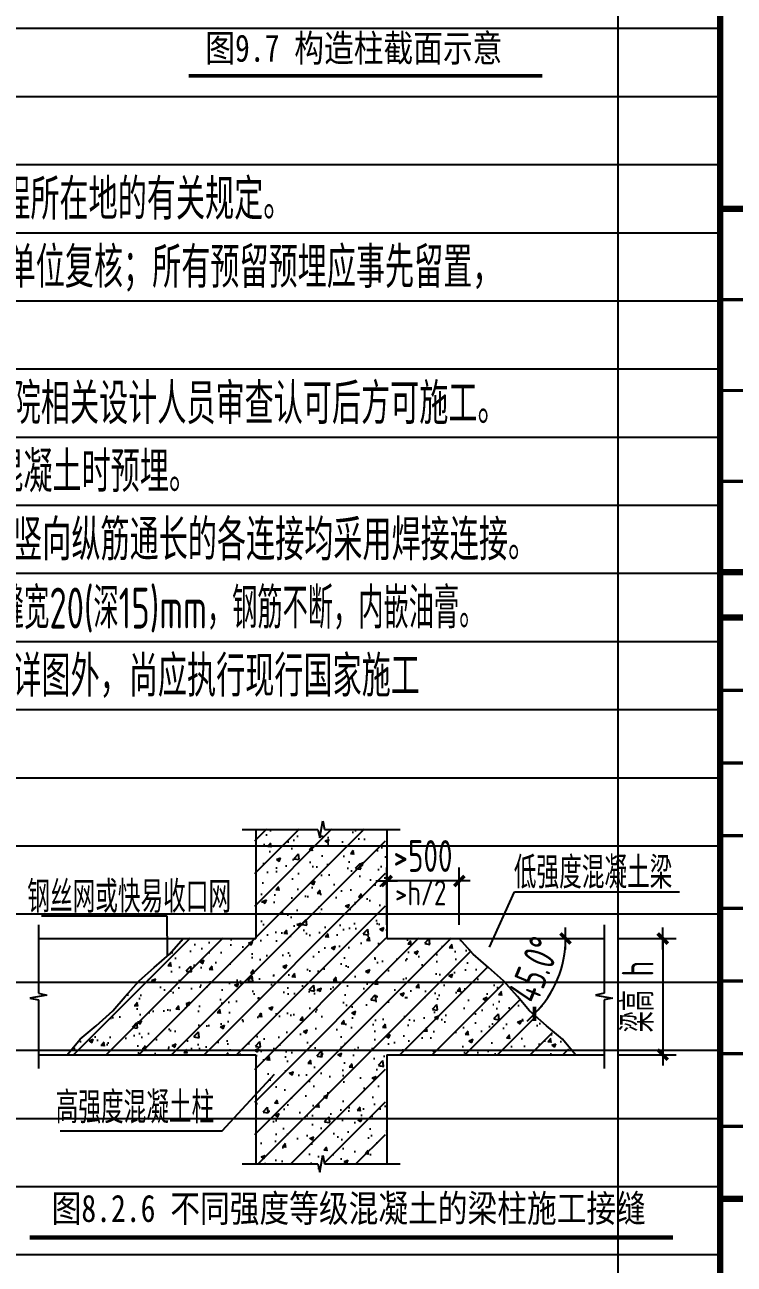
# Model space of a CAD drawing. Extents: x 169490 to 7584583, y -2399407 to 1374371.
# Drawn here: x 2497529 to 2505343, y 820273 to 833917 of the extents above; entities that cross this region are included whole.
import ezdxf
from ezdxf.enums import TextEntityAlignment as Align

# ---------------------------------------------------------------- set-up
doc = ezdxf.new("R2010")
doc.units = 0
doc.header["$LTSCALE"] = 100
doc.layers.get('0').update_dxf_attribs({"linetype": 'CONTINUOUS'})
doc.layers.get('DEFPOINTS').update_dxf_attribs({"linetype": 'CONTINUOUS'})
doc.layers.add('S-1-TEXT', color=7, linetype='CONTINUOUS', lineweight=18)
for name, color, linetype in [('S-DETL-DIM', 151, 'CONTINUOUS'), ('S-DETL-HATCH', 251, 'CONTINUOUS'), ('S-DETL-LINE1', 2, 'CONTINUOUS'), ('S-DETL-TEXT', 7, 'CONTINUOUS'), ('TEXT', 7, 'CONTINUOUS'), ('图框', 140, 'CONTINUOUS'), ('折板线', 127, 'CONTINUOUS')]:
    doc.layers.add(name, color=color, linetype=linetype)
doc.styles.add('TS', font='tssdeng.shx', dxfattribs={"width": 0.7, "height": 350, "bigfont": 'tssdchn.shx'})
doc.styles.add('黑体', font='simhei.ttf', dxfattribs={"width": 0.7})
doc.dimstyles.new('DIM25', dxfattribs={"dimtxt": 300, "dimasz": 0.8, "dimexe": 150, "dimexo": 150, "dimgap": 100, "dimtad": 1, "dimdec": 0, "dimlfac": 0.25, "dimrnd": 1, "dimzin": 0, "dimdsep": 46, "dimtxsty": 'TS', "dimblk": '_DIMX', "dimcen": 0, "dimclrd": 256, "dimclre": 256, "dimclrt": 43, "dimadec": 1, "dimazin": 0, "dimtfac": 1, "dimtdec": 0, "dimtix": 1, "dimtmove": 2, "dimatfit": 3, "dimldrblk": 'ARCHTICK', "dimfxl": 1, "dimtolj": 1, "dimtzin": 1, "dimarcsym": 0})

# ---------------------------------------------------------------- blocks, each defined once
blk = doc.blocks.new('_DIMX')
blk.add_line((-150, 0), (150, 0))
at = {"const_width": 50}
blk.add_lwpolyline([(-70, -70), (70, 70)], dxfattribs=at)
blk = doc.blocks.new('*D1178')
at = {"layer": 'DEFPOINTS', "color": 0, "transparency": 16777216}
for p in [(2501515, 824492), (2501515, 823859), (2502315, 823859)]:
    blk.add_point(p, dxfattribs=at)
at = {"layer": 'S-DETL-DIM', "lineweight": -2, "transparency": 16777216}
for p, q in [((2501515, 824009), (2501515, 824642)), ((2502315, 824009), (2502315, 824642)), ((2501514, 824492), (2501513, 824492)), ((2502315, 824492), (2501515, 824492)), ((2502315, 824492), (2502316, 824492))]:
    blk.add_line(p, q, dxfattribs=at)
at = {"layer": 'S-DETL-DIM', "lineweight": -2, "transparency": 16777216, "xscale": 0.8, "yscale": 0.8, "zscale": 0.8}
blk.add_blockref('_DIMX', (2501515, 824492), dxfattribs=at)
at = {"layer": 'S-DETL-DIM', "lineweight": -2, "transparency": 16777216, "xscale": 0.8, "yscale": 0.8, "zscale": 0.8, "rotation": 180}
blk.add_blockref('_DIMX', (2502315, 824492), dxfattribs=at)
at = {"layer": 'S-DETL-DIM', "color": 43, "transparency": 16777216, "insert": (2501915, 824767), "char_height": 350, "attachment_point": 5, "style": 'TS'}
blk.add_mtext('\\A1;>500', dxfattribs=at)
blk = doc.blocks.new('_ARCHTICK')
at = {"const_width": 0.15}
blk.add_lwpolyline([(-0.5, -0.5), (0.5, 0.5)], dxfattribs=at)
blk = doc.blocks.new('*D1179')
at = {"layer": 'DEFPOINTS', "color": 0, "transparency": 16777216}
for p in [(2503910, 823859), (2503910, 822579), (2504555, 822579)]:
    blk.add_point(p, dxfattribs=at)
at = {"layer": 'S-DETL-DIM', "lineweight": -2, "transparency": 16777216}
for p, q in [((2504060, 823859), (2504705, 823859)), ((2504555, 823858), (2504555, 822580)), ((2504060, 822579), (2504705, 822579))]:
    blk.add_line(p, q, dxfattribs=at)
at = {"layer": 'S-DETL-DIM', "lineweight": -2, "transparency": 16777216, "xscale": 0.8, "yscale": 0.8, "zscale": 0.8}
for p, rotation in [((2504555, 823859), 90), ((2504555, 822579), 270)]:
    blk.add_blockref('_DIMX', p, dxfattribs=dict(at, rotation=rotation))
at = {"layer": 'S-DETL-DIM', "color": 43, "transparency": 16777216, "insert": (2504280, 823219), "char_height": 350, "attachment_point": 5, "rotation": 90, "style": 'TS'}
blk.add_mtext('\\A1;梁高 h', dxfattribs=at)
blk = doc.blocks.new('*D1180')
at = {"layer": 'DEFPOINTS', "color": 0, "transparency": 16777216}
for p in [(2501515, 823859), (2502315, 823859), (2503910, 823859), (2503328, 823274), (2503595, 822579)]:
    blk.add_point(p, dxfattribs=at)
at = {"layer": 'S-DETL-DIM', "lineweight": -2, "transparency": 16777216}
blk.add_arc((2502315, 823859), 1171, 315.0392, 359.9608, dxfattribs=at)
at = {"layer": 'S-DETL-DIM', "lineweight": -2, "transparency": 16777216, "xscale": 0.8, "yscale": 0.8, "zscale": 0.8}
for p, rotation in [((2503485, 823859), 89.9804224383496), ((2503142, 823031), 225.0195775616468)]:
    blk.add_blockref('_DIMX', p, dxfattribs=dict(at, rotation=rotation))
at = {"layer": 'S-DETL-DIM', "color": 43, "transparency": 16777216, "insert": (2503142, 823516), "char_height": 350, "attachment_point": 5, "rotation": 67.5, "style": 'TS'}
blk.add_mtext('\\A1;45.0°', dxfattribs=at)
blk = doc.blocks.new('2q3q2342q35q2343r5q23rwetr')
at = {"layer": '图框'}
for points, const_width in [([(3527618, 3121310), (3527618, 3161310)], 70), ([(3527618, 3139010), (3534618, 3139010)], 70), ([(3527618, 3139010), (3534618, 3139010)], 70), ([(3527618, 3138010), (3534618, 3138010)], 35), ([(3527618, 3137010), (3534618, 3137010)], 35), ([(3527618, 3136010), (3534618, 3136010)], 35), ([(3534618, 3135010), (3527618, 3135010)], 70), ([(3534618, 3134510), (3527618, 3134510)], 70), ([(3527618, 3134510), (3534618, 3134510)], 70), ([(3527618, 3133710), (3534618, 3133710)], 35), ([(3527618, 3132910), (3534618, 3132910)], 35), ([(3527618, 3132110), (3534618, 3132110)], 35), ([(3527618, 3131310), (3534618, 3131310)], 35), ([(3527618, 3130510), (3534618, 3130510)], 35), ([(3527618, 3129710), (3534618, 3129710)], 35), ([(3527618, 3128910), (3534618, 3128910)], 35), ([(3527618, 3128110), (3534618, 3128110)], 70)]:
    blk.add_lwpolyline(points, dxfattribs=dict(at, const_width=const_width))

msp = doc.modelspace()

# ---------------------------------------------------------------- hatches: boundary and pattern name
at = {"layer": 'S-DETL-HATCH'}
h = msp.add_hatch(dxfattribs=at)
h.set_pattern_fill('ANSI31', color=256, scale=80, style=0)
h.set_pattern_definition([(45, (1631979.3, 630728.36), (-179.60512, 179.60512), [])])
h.paths.add_polyline_path([(2499261.9, 823864.8), (2497981.9, 822584.8), (2500061.9, 822584.8), (2500061.9, 821384.8), (2500744.8, 821384.8), (2500765.1, 821291.2), (2500798.7, 821478.3), (2500816.2, 821384.8), (2501501.9, 821384.8), (2501501.9, 822584.8), (2503581.9, 822584.8), (2502301.9, 823864.8), (2501501.9, 823864.8), (2501501.9, 825064.8), (2500816.2, 825064.8), (2500798.7, 825158.3), (2500765.1, 824971.2), (2500744.8, 825064.8), (2500061.9, 825064.8), (2500061.9, 823864.8)])
h = msp.add_hatch(dxfattribs=at)
h.set_pattern_fill('AR-CONC', color=256, scale=2.5, style=0)
h.set_pattern_definition([(50, (860697.83, 705149.43), (455.46167, -39.84771), [47.625, -523.875]), (355, (860697.83, 705149.43), (-88.10706, 477.64161), [38.1, -419.1]), (100.451, (860735.8, 705146.1), (367.35625, 437.79172), [40.475, -445.225]), (46.1842, (860697.8, 705276.43), (677.6976, -105.10582), [71.4375, -785.8125]), (96.6356, (860754.3, 705267.7), (593.51059, 618.5639), [60.7125, -667.8375]), (351.184, (860697.8, 705276.4), (593.5115, 618.5628), [57.15, -628.65]), (21, (860761.33, 705244.7), (379.0372, -255.6638), [47.625, -523.875]), (326, (860761.33, 705244.7), (154.50507, 460.46992), [38.1, -419.1]), (71.4514, (860792.9, 705223.4), (533.54123, 204.80714), [40.475, -445.225]), (37.5, (860697.83, 705149.43), (7.721508, 211.387597), [0, -414.02, 0, -425.45, 0, -420.6875]), (7.5, (860697.83, 705149.43), (167.049156, 250.451437), [0, -242.57, 0, -404.495, 0, -160.3375]), (327.5, (860556.22, 705149.43), (338.976488, -14.32186), [0, -158.75, 0, -495.3, 0, -657.225]), (317.5, (860492.72, 705149.43), (370.322953, 63.56623), [0, -206.375, 0, -328.93, 0, -466.725])])
h.paths.add_polyline_path([(2499274.7, 823859), (2497994.7, 822579), (2500074.7, 822579), (2500074.7, 821379), (2500757.5, 821379), (2500777.9, 821285.5), (2500811.4, 821472.6), (2500829, 821379), (2501514.7, 821379), (2501514.7, 822579), (2503594.7, 822579), (2502314.7, 823859), (2501514.7, 823859), (2501514.7, 825059), (2500829, 825059), (2500811.4, 825152.6), (2500777.9, 824965.5), (2500757.5, 825059), (2500074.7, 825059), (2500074.7, 823859)])

# ---------------------------------------------------------------- linework, layer by layer
msp.add_lwpolyline([(2441386, 854191.4), (2505186, 854191.4), (2505186, 814191.4), (2441386, 814191.4)], close=True)
at = {"layer": 'DEFPOINTS', "color": 252}
for p, q in [((2504061, 851878.9), (2504061, 814191.4)), ((2441386, 833878.9), (2505186, 833878.9)), ((2441386, 833128.9), (2505186, 833128.9)), ((2441386, 832378.9), (2505186, 832378.9)), ((2441386, 831628.9), (2505186, 831628.9)), ((2441386, 830878.9), (2505186, 830878.9)), ((2441386, 830128.9), (2505186, 830128.9)), ((2441386, 829378.9), (2505186, 829378.9)), ((2441386, 828628.9), (2505186, 828628.9)), ((2441386, 827878.9), (2505186, 827878.9)), ((2441386, 827128.9), (2505186, 827128.9)), ((2441386, 826378.9), (2505186, 826378.9)), ((2441386, 825628.9), (2505186, 825628.9)), ((2441386, 824878.9), (2505186, 824878.9)), ((2441386, 824128.9), (2505186, 824128.9)), ((2441386, 823378.9), (2505186, 823378.9)), ((2441386, 822628.9), (2505186, 822628.9)), ((2441386, 821878.9), (2505186, 821878.9)), ((2441386, 821128.9), (2505186, 821128.9)), ((2441386, 820378.9), (2505186, 820378.9))]:
    msp.add_line(p, q, dxfattribs=at)
at = {"layer": 'S-DETL-HATCH'}
for p, q in [((2500777.9, 824965.5), (2500811.4, 825152.6)), ((2500811.4, 825152.6), (2500829, 825059)), ((2499924.7, 825059), (2500757.5, 825059)), ((2500757.5, 825059), (2500777.9, 824965.5)), ((2500829, 825059), (2501664.7, 825059)), ((2497679.4, 824009), (2497679.4, 823256.2)), ((2503909.9, 824009), (2503909.9, 823256.2)), ((2497773, 823235.8), (2497585.8, 823202.3)), ((2497585.8, 823202.3), (2497679.4, 823184.7)), ((2497679.4, 823256.2), (2497773, 823235.8)), ((2497679.4, 823184.7), (2497679.4, 822429)), ((2503909.9, 823256.2), (2503816.3, 823235.8)), ((2503816.3, 823235.8), (2504003.5, 823202.3)), ((2504003.5, 823202.3), (2503909.9, 823184.7)), ((2503909.9, 823184.7), (2503909.9, 822429)), ((2499924.7, 821379), (2500757.5, 821379)), ((2500757.5, 821379), (2500777.9, 821285.5)), ((2500777.9, 821285.5), (2500811.4, 821472.6)), ((2500811.4, 821472.6), (2500829, 821379)), ((2500829, 821379), (2501664.7, 821379))]:
    msp.add_line(p, q, dxfattribs=at)
at = {"layer": 'S-DETL-LINE1'}
for p, q in [((2500074.7, 825059), (2500074.7, 823859)), ((2501514.7, 825059), (2501514.7, 823859)), ((2497679.4, 823859), (2500074.7, 823859)), ((2501514.7, 823859), (2503909.9, 823859)), ((2497679.4, 822579), (2500074.7, 822579)), ((2500074.7, 822579), (2500074.7, 821379)), ((2501514.7, 822579), (2503909.9, 822579)), ((2501514.7, 822579), (2501514.7, 821379))]:
    msp.add_line(p, q, dxfattribs=at)
for points in [[(2497994.7, 822579), (2498137.9, 822749.5), (2498314.7, 822899.1), (2498500.2, 823061.1), (2498634.7, 823219.1), (2498787.1, 823394), (2498954.7, 823539), (2499121.8, 823687.5), (2499274.7, 823859)], [(2503594.7, 822579), (2503451.4, 822749.5), (2503274.6, 822899.1), (2503089.1, 823061.1), (2502954.6, 823219.1), (2502802.2, 823394), (2502634.7, 823539), (2502467.5, 823687.5), (2502314.7, 823859)]]:
    msp.add_lwpolyline(points, dxfattribs=at)
at = {"layer": 'S-DETL-TEXT'}
for p, q in [((2502646.3, 823761.9), (2502924.3, 824373.4)), ((2502924.3, 824373.4), (2504741.7, 824373.4)), ((2497713.3, 824107.5), (2499093.4, 824107.5)), ((2499093.4, 824107.5), (2499095.5, 823664.2)), ((2499704, 821742.3), (2500278.2, 822365.6)), ((2497919.6, 821742.3), (2499704, 821742.3))]:
    msp.add_line(p, q, dxfattribs=at)
at = {"layer": 'S-DETL-TEXT', "const_width": 50}
msp.add_lwpolyline([(2497582.5, 820567.1), (2504667.2, 820567.1)], dxfattribs=at)
at = {"layer": 'TEXT', "color": 0, "const_width": 40}
msp.add_lwpolyline([(2499334.5, 833355.7), (2503228.1, 833355.7)], dxfattribs=at)

# ---------------------------------------------------------------- block references
at = {"layer": '折板线'}
msp.add_blockref('2q3q2342q35q2343r5q23rwetr', (-1022431.7, -2307118.7), dxfattribs=at)

# ---------------------------------------------------------------- texts
at = {"layer": 'S-1-TEXT', "style": 'TS'}
for s, width, p in [('10.1 施工时除满足设计要求外，还必须满足现行有关施工质量验收规范、规程和工程所在地的有关规定。', 0.75, (2485526.1, 831771.4)), ('10.2 结构设计施工图应与相关建筑、设备施工图同时阅图，如有矛盾及时提交设计单位复核；所有预留预埋应事先留置，', 0.75, (2485526.1, 831021.4)), ('10.3 另行委托设计部分（如屋顶钢构、雨棚、幕墙等）应由有资质单位设计，经我院相关设计人员审查认可后方可施工。', 0.75, (2485576.1, 829521.4)), ('建筑幕墙、钢结构与主体结构的连接必须采用预埋件连接，预埋件应在浇灌混凝土时预埋。', 0.75, (2486612.2, 828771.4)), ('10.4 防雷接地做法详电气施工图。混凝土柱墙的竖向纵筋兼防雷接地引出线时，该竖向纵筋通长的各连接均采用焊接连接。', 0.75, (2485576.1, 828021.4)), ('10.5 对于外露的现浇钢筋砼女儿墙、挂板、栏板等构件，当其水平直线长度超过12m时宜缝，缝宽20(深15)mm，钢筋不断，内嵌油膏。', 0.65, (2485576.1, 827271.4)), ('10.6 本工程按国家现行设计标准进行设计，施工单位除应遵守本说明及各设计图纸详图外，尚应执行现行国家施工', 0.75, (2485576.1, 826521.4))]:
    msp.add_text(s, height=450, dxfattribs=dict(at, width=width)).set_placement(p)
at = {"layer": 'S-DETL-DIM', "style": 'TS', "width": 0.75}
msp.add_text('>h/2', height=280, dxfattribs=at).set_placement((2501607.2, 824222.6))
at = {"layer": 'S-DETL-TEXT'}
for s, height, style, width, p in [('图9.7 构造柱截面示意', 300, '黑体', 0.8, (2499516.9, 833510.7)), ('低强度混凝土梁', 350, 'TS', 0.75, (2502915.5, 824408.4)), ('钢丝网或快易收口网', 350, 'TS', 0.75, (2497557, 824142.6)), ('高强度混凝土柱', 350, 'TS', 0.75, (2497869.2, 821823.2))]:
    msp.add_text(s, height=height, dxfattribs=dict(at, style=style, width=width)).set_placement(p)
at = {"layer": 'S-DETL-TEXT', "style": '黑体', "width": 0.8}
msp.add_text('图8.2.6 不同强度等级混凝土的梁柱施工接缝', height=300, dxfattribs=at).set_placement((2501096.9, 820738.3), align=Align.CENTER)

# ---------------------------------------------------------------- dimensions: what is measured, and where the dimension line sits
at = {"layer": 'S-DETL-DIM'}
dim = msp.add_linear_dim(base=(2501514.7, 824492.3), p1=(2502314.7, 823859), p2=(2501514.7, 823859), text='>500', dimstyle='DIM25', dxfattribs=at)
dim.commit()
dim.dimension.update_dxf_attribs({"geometry": '*D1178', "text_midpoint": (2501914.7, 824767.3)})
dim = msp.add_angular_dim_2l(base=(2503328.5, 823273.7), line1=((2502314.7, 823859), (2503594.7, 822579)), line2=((2501514.7, 823859), (2503909.9, 823859)), dimstyle='DIM25', dxfattribs=at)
dim.commit()
dim.dimension.update_dxf_attribs({"geometry": '*D1180', "text_midpoint": (2503142.1, 823516.3)})
dim = msp.add_linear_dim(base=(2504555.1, 822579), p1=(2503909.9, 823859), p2=(2503909.9, 822579), angle=90, text='梁高 h', dimstyle='DIM25', dxfattribs=at)
dim.commit()
dim.dimension.update_dxf_attribs({"geometry": '*D1179', "text_midpoint": (2504280.1, 823219)})

doc.saveas('drawing.dxf')
